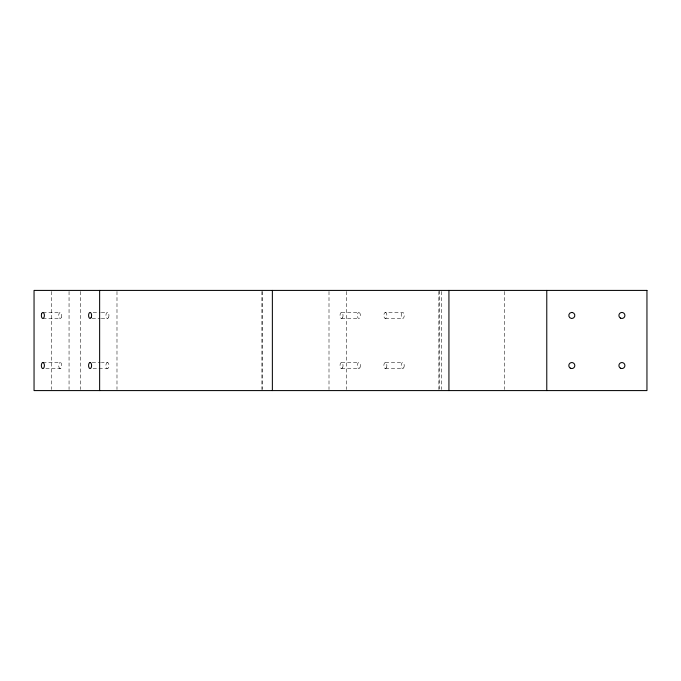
<?xml version="1.0" encoding="UTF-8"?>
<svg xmlns="http://www.w3.org/2000/svg" width="681" height="681" viewBox="0 0 681 681"><rect width="100%" height="100%" fill="white"/><g stroke="black" fill="none" stroke-linecap="round" stroke-linejoin="round"><path stroke-width="0.51" stroke-dasharray="3.4 2.55" d="M107.513 362.539L107.121 362.607A3.005 1.507 90 0 0 105.938 365.782A3.005 1.507 90 0 0 107.36 368.54L107.751 368.481A3.005 1.507 -90 0 0 108.934 365.305A3.005 1.507 -90 0 0 107.513 362.539L101.392 362.539M42.877 312.451L60.226 312.451M93.144 312.451L100.286 312.451M101.307 312.451L107.436 312.451M341.521 312.451L358.878 312.451A3.005 1.507 -90 0 1 360.181 316.963A3.005 1.507 -90 0 1 357.576 316.963A3.005 1.507 -90 0 1 358.878 312.451M385.361 312.451A3.005 1.507 -90 0 1 386.663 316.963A3.005 1.507 -90 0 1 384.067 316.963A3.005 1.507 -90 0 1 385.361 312.451L402.718 312.451A3.005 1.507 -90 0 1 404.02 316.963A3.005 1.507 -90 0 1 401.415 316.963A3.005 1.507 -90 0 1 402.718 312.451M42.877 318.461L60.226 318.461M92.122 318.461L100.286 318.461M101.307 318.461L107.436 318.461M341.521 318.461L358.878 318.461M385.361 318.461L402.718 318.461M42.801 362.539L60.541 362.607A3.005 1.507 90 0 1 61.724 365.782A3.005 1.507 90 0 1 60.303 368.54L42.954 368.54M92.199 362.539L100.371 362.539M341.521 362.539L358.878 362.539M385.361 362.539L402.718 362.539M93.067 368.54L107.36 368.54M341.521 368.549L358.878 368.549M385.361 368.549L402.718 368.549M60.303 368.54L59.911 368.481A3.005 1.507 90 0 1 58.728 365.305A3.005 1.507 90 0 1 60.149 362.539M504.425 291.468L504.425 389.532M441.279 291.468L441.279 389.532M439.194 290.412L439.194 389.532M438.913 291.468L438.913 389.532M346.357 291.468L346.357 389.532M329 291.468L329 389.532M262.347 291.468L262.347 389.532M261.896 291.468L261.896 389.532M116.987 291.468L116.987 389.532M80.622 291.468L80.622 389.532M69.053 291.468L69.053 389.532M51.398 291.468L51.398 389.532M61.29 317.584A3.005 1.507 -90 0 0 60.618 312.553A3.005 1.507 -90 0 0 58.779 316.231A3.005 1.507 -90 0 0 61.29 317.584M342.586 317.584A3.005 1.507 -90 0 0 341.913 312.553A3.005 1.507 -90 0 0 340.074 316.231A3.005 1.507 -90 0 0 342.586 317.584M342.586 367.672A3.005 1.507 -90 0 0 341.913 362.641A3.005 1.507 -90 0 0 340.074 366.318A3.005 1.507 -90 0 0 342.586 367.672M386.425 367.672A3.005 1.507 -90 0 0 385.752 362.641A3.005 1.507 -90 0 0 383.914 366.318A3.005 1.507 -90 0 0 386.425 367.672M108.5 317.584A3.005 1.507 -90 0 0 107.819 312.553A3.005 1.507 -90 0 0 105.981 316.231A3.005 1.507 -90 0 0 108.5 317.584M359.934 367.672A3.005 1.507 -90 0 0 359.262 362.641A3.005 1.507 -90 0 0 357.423 366.318A3.005 1.507 -90 0 0 359.934 367.672M403.773 367.672A3.005 1.507 -90 0 0 403.101 362.641A3.005 1.507 -90 0 0 401.262 366.318A3.005 1.507 -90 0 0 403.773 367.672"/><path stroke-width="1.02" d="M546.775 290.412L546.775 390.588M448.932 290.412L448.932 390.588M272.366 290.412L272.366 390.588M99.639 290.412L99.639 390.588M90.164 362.539L89.773 362.607A3.005 1.507 -90 0 0 88.59 365.782A3.005 1.507 -90 0 0 90.003 368.54L90.394 368.481A3.005 1.507 -90 0 0 91.577 365.305A3.005 1.507 -90 0 0 90.164 362.539M646.95 290.412L34.05 290.412L34.05 390.588L646.95 390.588L646.95 290.412M572.338 312.494L571.555 312.46A3.005 3.005 0 0 0 571.308 318.419L572.091 318.453A3.005 3.005 0 0 0 572.338 312.494M43.192 362.607L42.801 362.539A3.005 1.507 -90 0 0 41.379 365.305A3.005 1.507 -90 0 0 42.562 368.481L42.954 368.54A3.005 1.507 90 0 0 44.376 365.782A3.005 1.507 90 0 0 43.192 362.607M620.408 368.149A3.005 3.005 0 0 0 624.911 365.544A3.005 3.005 0 0 0 620.408 362.939A3.005 3.005 0 0 0 620.408 368.149M620.408 318.061A3.005 3.005 0 0 0 624.911 315.456A3.005 3.005 0 0 0 620.408 312.851A3.005 3.005 0 0 0 620.408 318.061M570.32 368.149A3.005 3.005 0 0 0 574.824 365.544A3.005 3.005 0 0 0 570.32 362.939A3.005 3.005 0 0 0 570.32 368.149M91.143 317.584A3.005 1.507 -90 0 0 90.471 312.553A3.005 1.507 -90 0 0 88.632 316.231A3.005 1.507 -90 0 0 91.143 317.584M41.575 313.958A3.005 1.507 90 0 0 42.877 318.461A3.005 1.507 90 0 0 44.18 313.958A3.005 1.507 90 0 0 41.575 313.958"/></g></svg>
